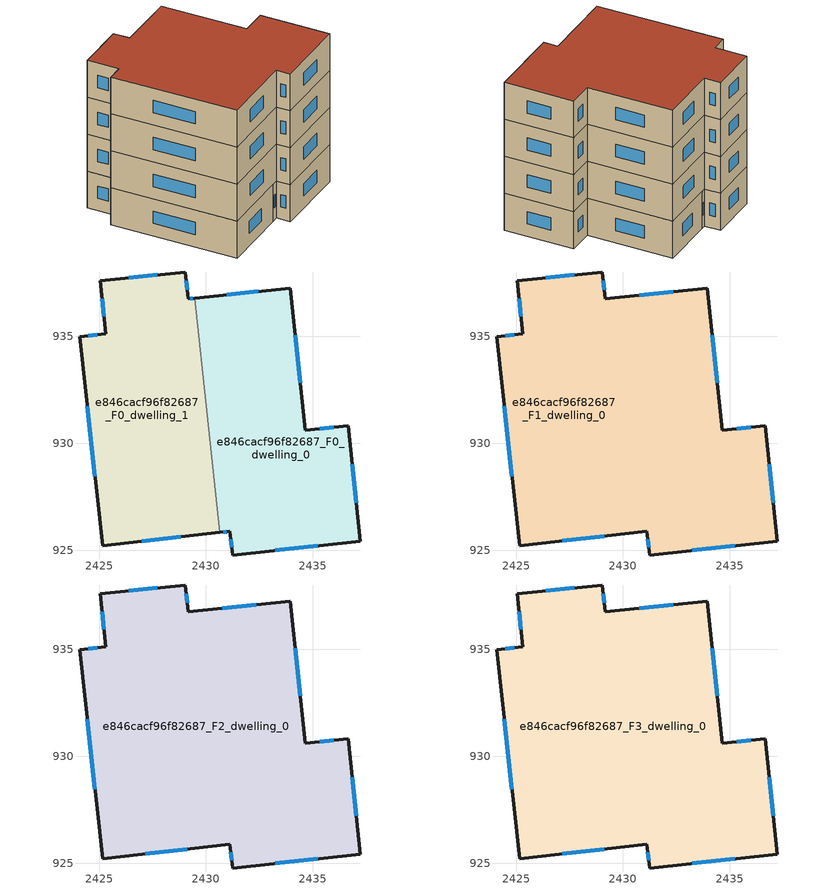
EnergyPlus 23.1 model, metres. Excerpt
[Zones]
e846cacf96f82687_F0_dwelling_0
 floor ground (EU_floor_Construction): 2433.94,937.26 2434.65,930.61 2436.66,930.82 2437.23,925.41 2431.25,924.77 2431.12,925.88 2430.66,925.83 2429.49,936.79 z0
 wall outside (EU_wall_Construction): 2430.66,925.83 2431.12,925.88 2431.25,924.77 2437.23,925.41 2436.66,930.82 2434.65,930.61 2433.94,937.26 2429.49,936.79 z0:3
 wall to e846cacf96f82687_F0_dwelling_1 (EU_wall_Construction): 2429.49,936.79 2430.66,925.83 z0:3
 window (EU_Window_Construction): 2437.04,927.22 2436.85,929.02 / 2433.24,924.99 2435.24,925.2 / 2431.16,925.51 2431.21,925.14 / 2430.81,925.85 2430.97,925.87 / 2432.46,937.1 2430.97,936.94 / 2434.41,932.83 2434.18,935.05 / 2435.99,930.75 2435.32,930.68 z1:2
e846cacf96f82687_F0_dwelling_1
 floor ground (EU_floor_Construction): 2429.04,938.01 2429.17,936.75 2429.49,936.79 2430.66,925.83 2425.17,925.2 2424.09,934.99 2425.32,935.12 2425.06,937.59 z0
 wall outside (EU_wall_Construction): 2429.49,936.79 2429.17,936.75 2429.04,938.01 2425.06,937.59 2425.32,935.12 2424.09,934.99 2425.17,925.2 2430.66,925.83 z0:3
 window (EU_Window_Construction): 2429.13,937.17 2429.08,937.59 / 2429.38,936.77 2429.28,936.76 / 2427,925.41 2428.83,925.62 / 2424.45,931.73 2424.81,928.47 / 2424.91,935.08 2424.5,935.04 / 2425.15,936.77 2425.23,935.95 / 2427.71,937.87 2426.39,937.73 z1:2
e846cacf96f82687_F1_dwelling_0
 floor to e846cacf96f82687_F0_dwelling_0 (EU_floor_Construction): 2433.94,937.26 2434.65,930.61 2436.66,930.82 2437.23,925.41 2431.25,924.77 2431.12,925.88 2430.66,925.83 2429.49,936.79 z3
 floor to e846cacf96f82687_F0_dwelling_1 (EU_floor_Construction): 2429.04,938.01 2429.17,936.75 2429.49,936.79 2430.66,925.83 2425.17,925.2 2424.09,934.99 2425.32,935.12 2425.06,937.59 z3
 wall outside (EU_wall_Construction): 2429.17,936.75 2429.04,938.01 2425.06,937.59 2425.32,935.12 2424.09,934.99 2425.17,925.2 2431.12,925.88 2431.25,924.77 2437.23,925.41 2436.66,930.82 2434.65,930.61 2433.94,937.26 2429.17,936.75 z3:6
 window (EU_Window_Construction): 2429.13,937.17 2429.08,937.59 / 2432.35,937.09 2430.76,936.92 / 2434.41,932.83 2434.18,935.05 / 2435.99,930.75 2435.32,930.68 / 2437.04,927.22 2436.85,929.02 / 2433.24,924.99 2435.24,925.2 / 2431.16,925.51 2431.21,925.14 / 2427.15,925.43 2429.14,925.66 / 2424.45,931.73 2424.81,928.47 / 2424.91,935.08 2424.5,935.04 / 2425.15,936.77 2425.23,935.95 / 2427.71,937.87 2426.39,937.73 z4:5
e846cacf96f82687_F2_dwelling_0
 floor to e846cacf96f82687_F1_dwelling_0 (EU_floor_Construction): 2433.94,937.26 2434.65,930.61 2436.66,930.82 2437.23,925.41 2431.25,924.77 2431.12,925.88 2425.17,925.2 2424.09,934.99 2425.32,935.12 2425.06,937.59 2429.04,938.01 2429.17,936.75 z6
 wall outside (EU_wall_Construction): 2429.17,936.75 2429.04,938.01 2425.06,937.59 2425.32,935.12 2424.09,934.99 2425.17,925.2 2431.12,925.88 2431.25,924.77 2437.23,925.41 2436.66,930.82 2434.65,930.61 2433.94,937.26 2429.17,936.75 z6:9
 window (EU_Window_Construction): 2429.13,937.17 2429.08,937.59 / 2432.35,937.09 2430.76,936.92 / 2434.41,932.83 2434.18,935.05 / 2435.99,930.75 2435.32,930.68 / 2437.04,927.22 2436.85,929.02 / 2433.24,924.99 2435.24,925.2 / 2431.16,925.51 2431.21,925.14 / 2427.15,925.43 2429.14,925.66 / 2424.45,931.73 2424.81,928.47 / 2424.91,935.08 2424.5,935.04 / 2425.15,936.77 2425.23,935.95 / 2427.71,937.87 2426.39,937.73 z7:8
e846cacf96f82687_F3_dwelling_0
 floor to e846cacf96f82687_F2_dwelling_0 (EU_floor_Construction): 2433.94,937.26 2434.65,930.61 2436.66,930.82 2437.23,925.41 2431.25,924.77 2431.12,925.88 2425.17,925.2 2424.09,934.99 2425.32,935.12 2425.06,937.59 2429.04,938.01 2429.17,936.75 z9
 wall outside (EU_wall_Construction): 2429.17,936.75 2429.04,938.01 2425.06,937.59 2425.32,935.12 2424.09,934.99 2425.17,925.2 2431.12,925.88 2431.25,924.77 2437.23,925.41 2436.66,930.82 2434.65,930.61 2433.94,937.26 2429.17,936.75 z9:12
 window (EU_Window_Construction): 2429.13,937.17 2429.08,937.59 / 2432.35,937.09 2430.76,936.92 / 2434.41,932.83 2434.18,935.05 / 2435.99,930.75 2435.32,930.68 / 2437.04,927.22 2436.85,929.02 / 2433.24,924.99 2435.24,925.2 / 2431.16,925.51 2431.21,925.14 / 2427.15,925.43 2429.14,925.66 / 2424.45,931.73 2424.81,928.47 / 2424.91,935.08 2424.5,935.04 / 2425.15,936.77 2425.23,935.95 / 2427.71,937.87 2426.39,937.73 z10:11
 roof outside (EU_roof_Construction): 2437.23,925.41 2436.66,930.82 2434.65,930.61 2433.94,937.26 2429.17,936.75 2429.04,938.01 2425.06,937.59 2425.32,935.12 2424.09,934.99 2425.17,925.2 2431.12,925.88 2431.25,924.77 z12
[Building]
EU S2 Campaign: North Axis=0; Terrain=City; Solar Distribution=FullExterior
[Site:Location]
Bologna: Latitude=44.5; Longitude=11.25; Time Zone=1; Elevation=37
[SizingPeriod:WeatherFileDays]
AnnualSizingPeriod: Begin Month=1; Begin Day of Month=1; End Month=12; End Day of Month=31; Day of Week for Start Day=Monday; Use Weather File Daylight Saving Period=No; Use Weather File Rain and Snow Indicators=No
[MATERIAL]
EU_InternalMass_Material: Roughness=MediumRough; Thickness=0.1; Conductivity=1; Density=1800; Specific Heat=900; Thermal Absorptance=0.9; Solar Absorptance=0.7; Visible Absorptance=0.7
[MATERIAL:NOMASS] Roughness=MediumRough; Thermal Absorptance=0.9; Solar Absorptance=0.7; Visible Absorptance=0.7
Name | Thermal Resistance
EU_wall_NoMass | 0.937881
EU_roof_NoMass | 0.548572
EU_floor_NoMass | 0.71348
[WINDOWMATERIAL:SIMPLEGLAZINGSYSTEM]
EU_Window_SimpleGlazing: UFactor=4.25633; Solar Heat Gain Coefficient=0.85; Visible Transmittance=0.85
[CONSTRUCTION]
EU_wall_Construction: EU_wall_NoMass
EU_roof_Construction: EU_roof_NoMass
EU_floor_Construction: EU_floor_NoMass
EU_InternalMass_Construction: EU_InternalMass_Material
EU_Window_Construction: EU_Window_SimpleGlazing
[ZONE] Type=1; Multiplier=1; Ceiling Height=autocalculate; Floor Area=autocalculate; Part of Total Floor Area=Yes
Name | Volume
e846cacf96f82687_F0_dwelling_0 | 194.301
e846cacf96f82687_F1_dwelling_0 | 388.603
e846cacf96f82687_F2_dwelling_0; e846cacf96f82687_F3_dwelling_0 | 388.6
e846cacf96f82687_F0_dwelling_1 | 194.303
[INTERNALMASS] Construction=EU_InternalMass_Construction
Name | Zone or ZoneList | Surface Area
e846cacf96f82687_F0_dwelling_0_EU_InternalMass | e846cacf96f82687_F0_dwelling_0 | 64.7667
e846cacf96f82687_F0_dwelling_1_EU_InternalMass | e846cacf96f82687_F0_dwelling_1 | 64.7678
e846cacf96f82687_F1_dwelling_0_EU_InternalMass | e846cacf96f82687_F1_dwelling_0 | 129.533
e846cacf96f82687_F2_dwelling_0_EU_InternalMass | e846cacf96f82687_F2_dwelling_0 | 129.533
e846cacf96f82687_F3_dwelling_0_EU_InternalMass | e846cacf96f82687_F3_dwelling_0 | 129.533
[OTHEREQUIPMENT] Fuel Type=Electricity; Design Level Calculation Method=Watts/Area; Power per Zone Floor Area=1; Fraction Latent=0; Fraction Radiant=0; Fraction Lost=0; Carbon Dioxide Generation Rate=0; EndUse Subcategory=EU_Step8_InternalGains
Name | Zone or ZoneList or Space or SpaceList | Schedule
EU_Step8_InternalGain_e846cacf96f82687_F0_dwelling_0_f000 | e846cacf96f82687_F0_dwelling_0 | EU_Step8_GainSchedule_e846cacf96f82687_F0_dwelling_0_f000
EU_Step8_InternalGain_e846cacf96f82687_F0_dwelling_1_f000 | e846cacf96f82687_F0_dwelling_1 | EU_Step8_GainSchedule_e846cacf96f82687_F0_dwelling_1_f000
EU_Step8_InternalGain_e846cacf96f82687_F1_dwelling_0_f000 | e846cacf96f82687_F1_dwelling_0 | EU_Step8_GainSchedule_e846cacf96f82687_F1_dwelling_0_f000
EU_Step8_InternalGain_e846cacf96f82687_F2_dwelling_0_f000 | e846cacf96f82687_F2_dwelling_0 | EU_Step8_GainSchedule_e846cacf96f82687_F2_dwelling_0_f000
EU_Step8_InternalGain_e846cacf96f82687_F3_dwelling_0_f000 | e846cacf96f82687_F3_dwelling_0 | EU_Step8_GainSchedule_e846cacf96f82687_F3_dwelling_0_f000
[ZONEVENTILATION:DESIGNFLOWRATE] Schedule=EU_AlwaysOn; Design Flow Rate Calculation Method=AirChanges/Hour; Air Changes per Hour=0.687892; Ventilation Type=Natural; Fan Pressure Rise=0; Fan Total Efficiency=1; Constant Term Coefficient=1; Temperature Term Coefficient=0; Velocity Term Coefficient=0; Velocity Squared Term Coefficient=0; Minimum Indoor Temperature=-100; Maximum Indoor Temperature=100; Delta Temperature=-100; Minimum Outdoor Temperature=-100; Maximum Outdoor Temperature=100; Maximum Wind Speed=40
Name | Zone or ZoneList or Space or SpaceList
EU_ConstantAir_e846cacf96f82687_F0_dwelling_0 | e846cacf96f82687_F0_dwelling_0
EU_ConstantAir_e846cacf96f82687_F0_dwelling_1 | e846cacf96f82687_F0_dwelling_1
EU_ConstantAir_e846cacf96f82687_F1_dwelling_0 | e846cacf96f82687_F1_dwelling_0
EU_ConstantAir_e846cacf96f82687_F2_dwelling_0 | e846cacf96f82687_F2_dwelling_0
EU_ConstantAir_e846cacf96f82687_F3_dwelling_0 | e846cacf96f82687_F3_dwelling_0
[HVACTEMPLATE:THERMOSTAT] Constant Heating Setpoint=20; Constant Cooling Setpoint=50
EU_HeatOnly_e846cacf96f82687_F0_dwelling_0; EU_HeatOnly_e846cacf96f82687_F0_dwelling_1; EU_HeatOnly_e846cacf96f82687_F1_dwelling_0; EU_HeatOnly_e846cacf96f82687_F2_dwelling_0; EU_HeatOnly_e846cacf96f82687_F3_dwelling_0
[HVACTEMPLATE:ZONE:IDEALLOADSAIRSYSTEM] System Availability Schedule=EU_AlwaysOn; Maximum Heating Supply Air Temperature=50; Minimum Cooling Supply Air Temperature=13; Maximum Heating Supply Air Humidity Ratio=0.0156; Minimum Cooling Supply Air Humidity Ratio=0.0077; Heating Limit=NoLimit; Cooling Limit=NoLimit; Heating Availability Schedule=EU_AlwaysOn; Cooling Availability Schedule=EU_CoolingOff; Dehumidification Control Type=ConstantSensibleHeatRatio; Cooling Sensible Heat Ratio=0.7; Dehumidification Setpoint=60; Humidification Control Type=None; Humidification Setpoint=30; Outdoor Air Method=None; Outdoor Air Flow Rate per Person=0.00944; Outdoor Air Flow Rate per Zone Floor Area=0; Outdoor Air Flow Rate per Zone=0; Demand Controlled Ventilation Type=None; Outdoor Air Economizer Type=NoEconomizer; Heat Recovery Type=None; Sensible Heat Recovery Effectiveness=0.7; Latent Heat Recovery Effectiveness=0.65
Name | Template Thermostat
e846cacf96f82687_F0_dwelling_0 | EU_HeatOnly_e846cacf96f82687_F0_dwelling_0
e846cacf96f82687_F0_dwelling_1 | EU_HeatOnly_e846cacf96f82687_F0_dwelling_1
e846cacf96f82687_F1_dwelling_0 | EU_HeatOnly_e846cacf96f82687_F1_dwelling_0
e846cacf96f82687_F2_dwelling_0 | EU_HeatOnly_e846cacf96f82687_F2_dwelling_0
e846cacf96f82687_F3_dwelling_0 | EU_HeatOnly_e846cacf96f82687_F3_dwelling_0
[SIZING:ZONE] Zone Cooling Design Supply Air Temperature Input Method=SupplyAirTemperature; Zone Cooling Design Supply Air Temperature=13; Zone Heating Design Supply Air Temperature Input Method=SupplyAirTemperature; Zone Heating Design Supply Air Temperature=50; Zone Cooling Design Supply Air Humidity Ratio=0.008; Zone Heating Design Supply Air Humidity Ratio=0.008; Cooling Design Air Flow Method=DesignDay; Cooling Design Air Flow Rate=0; Cooling Minimum Air Flow per Zone Floor Area=0.000762; Cooling Minimum Air Flow=0; Cooling Minimum Air Flow Fraction=0.2; Heating Design Air Flow Method=DesignDay; Heating Design Air Flow Rate=0; Heating Maximum Air Flow per Zone Floor Area=0.002032; Heating Maximum Air Flow=0.141576; Heating Maximum Air Flow Fraction=0.3; Account for Dedicated Outdoor Air System=No; Dedicated Outdoor Air System Control Strategy=NeutralSupplyAir; Dedicated Outdoor Air Low Setpoint Temperature for Design=autosize; Dedicated Outdoor Air High Setpoint Temperature for Design=autosize; Zone Load Sizing Method=Sensible Load Only No Latent Load; Zone Latent Cooling Design Supply Air Humidity Ratio Input Method=HumidityRatioDifference; Zone Cooling Design Supply Air Humidity Ratio Difference=0.005; Zone Latent Heating Design Supply Air Humidity Ratio Input Method=HumidityRatioDifference; Zone Humidification Design Supply Air Humidity Ratio Difference=0.005
e846cacf96f82687_F0_dwelling_0; e846cacf96f82687_F0_dwelling_1; e846cacf96f82687_F1_dwelling_0; e846cacf96f82687_F2_dwelling_0; e846cacf96f82687_F3_dwelling_0
[SCHEDULE:CONSTANT]
Name | Hourly Value
EU_AlwaysOn | 1
EU_CoolingOff | 0
[SCHEDULE:FILE] Column Number=1; Rows to Skip at Top=0; Number of Hours of Data=8760; Column Separator=Comma; Interpolate to Timestep=No; Minutes per Item=60; Adjust Schedule for Daylight Savings=Yes
Name | File
EU_Step8_GainSchedule_e846cacf96f82687_F0_dwelling_0_f000 | ../../schedules/e846cacf96f82687/e846cacf96f82687_F0_dwelling_0_f000_gain.csv
EU_Step8_GainSchedule_e846cacf96f82687_F0_dwelling_1_f000 | ../../schedules/e846cacf96f82687/e846cacf96f82687_F0_dwelling_1_f000_gain.csv
EU_Step8_GainSchedule_e846cacf96f82687_F1_dwelling_0_f000 | ../../schedules/e846cacf96f82687/e846cacf96f82687_F1_dwelling_0_f000_gain.csv
EU_Step8_GainSchedule_e846cacf96f82687_F2_dwelling_0_f000 | ../../schedules/e846cacf96f82687/e846cacf96f82687_F2_dwelling_0_f000_gain.csv
EU_Step8_GainSchedule_e846cacf96f82687_F3_dwelling_0_f000 | ../../schedules/e846cacf96f82687/e846cacf96f82687_F3_dwelling_0_f000_gain.csv
